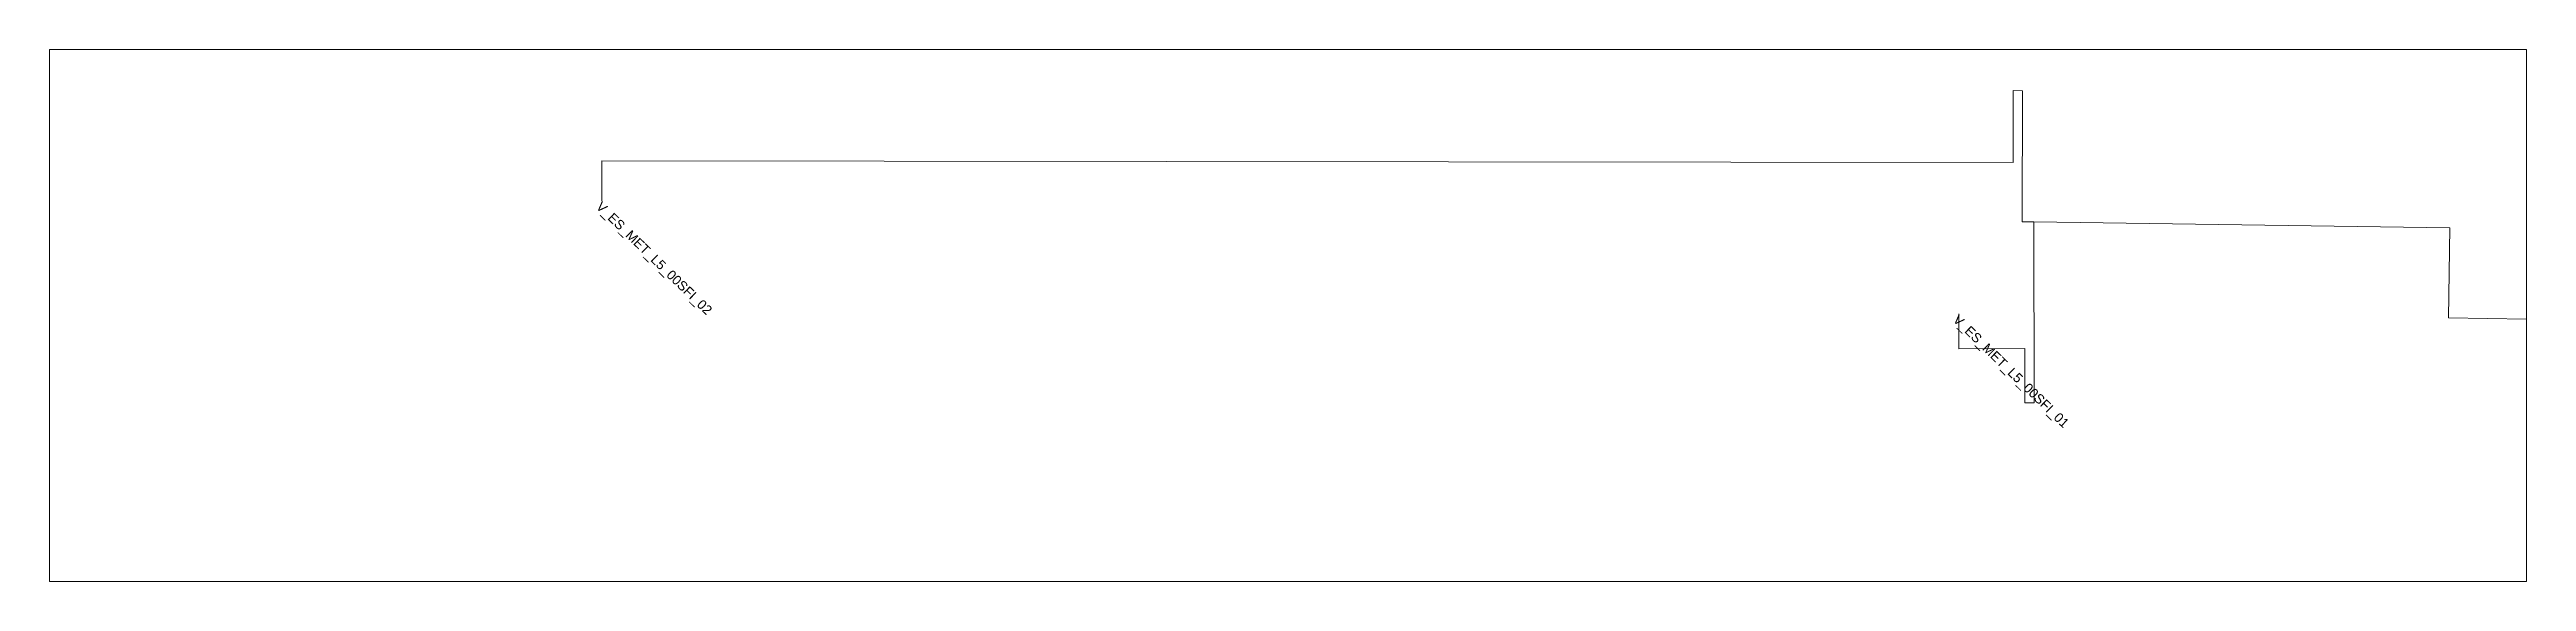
# Paper-space layout '-2_MET_L5' of a CAD drawing. Header units: metres. Extents: x 17514.075 to 17514.733, y 14939.649 to 14939.79.
# The model-space entities are those that its viewports show. They can reach past a viewport. Long polylines and large blocks are cut down to what shows.
import ezdxf

# ---------------------------------------------------------------- set-up
doc = ezdxf.new("R2010")
doc.units = ezdxf.units.M
doc.header["$MEASUREMENT"] = 0
for name, color, linetype, lineweight, true_color in [('01_A_AccesTren_t', 40, 'Continuous', 0, 0xffd600), ('01_I_Ascensor_l', 251, 'Continuous', 0, 0x646464), ('01_I_Horitzontal_l', 251, 'Continuous', 0, 0x646464)]:
    doc.layers.add(name, color=color, linetype=linetype, lineweight=lineweight, true_color=true_color)
doc.styles.add('Style-Arial', font='arial.ttf')

msp = doc.modelspace()

# ---------------------------------------------------------------- linework, layer by layer
at = {"layer": '01_I_Ascensor_l'}
for p, q in [((430947.858678, 4583951.532326, -10), (430947.50677, 4583951.191206, -20)), ((430959.848678, 4583940.091497, -10), (430959.490864, 4583939.742184, -20))]:
    msp.add_line(p, q, dxfattribs=at)
at = {"layer": '01_I_Horitzontal_l'}
msp.add_line((430959.848678, 4583940.091497, -10), (430953.148772, 4583946.964285, -10), dxfattribs=at)
at = {"layer": '01_I_Horitzontal_l', "flags": 128}
for points, elevation in [([(430986.861265, 4583972.187698), (430972.476961, 4583958.640237), (430969.196364, 4583962.123481), (430953.148772, 4583946.964285)], -10), ([(430947.858678, 4583951.532326), (430952.691486, 4583946.532314), (430953.148772, 4583946.964285)], -10), ([(430947.50677, 4583951.191206), (430950.15341, 4583948.460866), (430896.355098, 4583896.311764), (430897.826451, 4583894.79691)], -20), ([(430959.490864, 4583939.742184), (430957.478023, 4583941.801131), (430954.979391, 4583939.358148), (430953.681289, 4583940.686647)], -20)]:
    msp.add_lwpolyline(points, dxfattribs=dict(at, elevation=elevation))

# ---------------------------------------------------------------- texts
at = {"layer": '01_A_AccesTren_t', "char_height": 0.5, "attachment_point": 1, "line_spacing_factor": 1.2, "style": 'Style-Arial'}
for s, insert in [('V_ES_MET_L5_00SFI_01', (430953.681289, 4583940.686647, -20)), ('V_ES_MET_L5_00SFI_02', (430897.826451, 4583894.79691, -20))]:
    msp.add_mtext(s, dxfattribs=dict(at, insert=insert))

psp = doc.layouts.new('-2_MET_L5')

# ---------------------------------------------------------------- viewports
at = {"layer": '01_I_Ascensor_l', "color": 251, "linetype": 'Continuous', "lineweight": 0, "true_color": 0x646464, "view_twist_angle": 315.834573}
psp.add_viewport(center=(17514.404031, 14939.719969), size=(0.657538, 0.141059), view_center_point=(3502880.806222, 2987943.993846), view_height=28.211712, dxfattribs=at)

doc.saveas('drawing.dxf')
